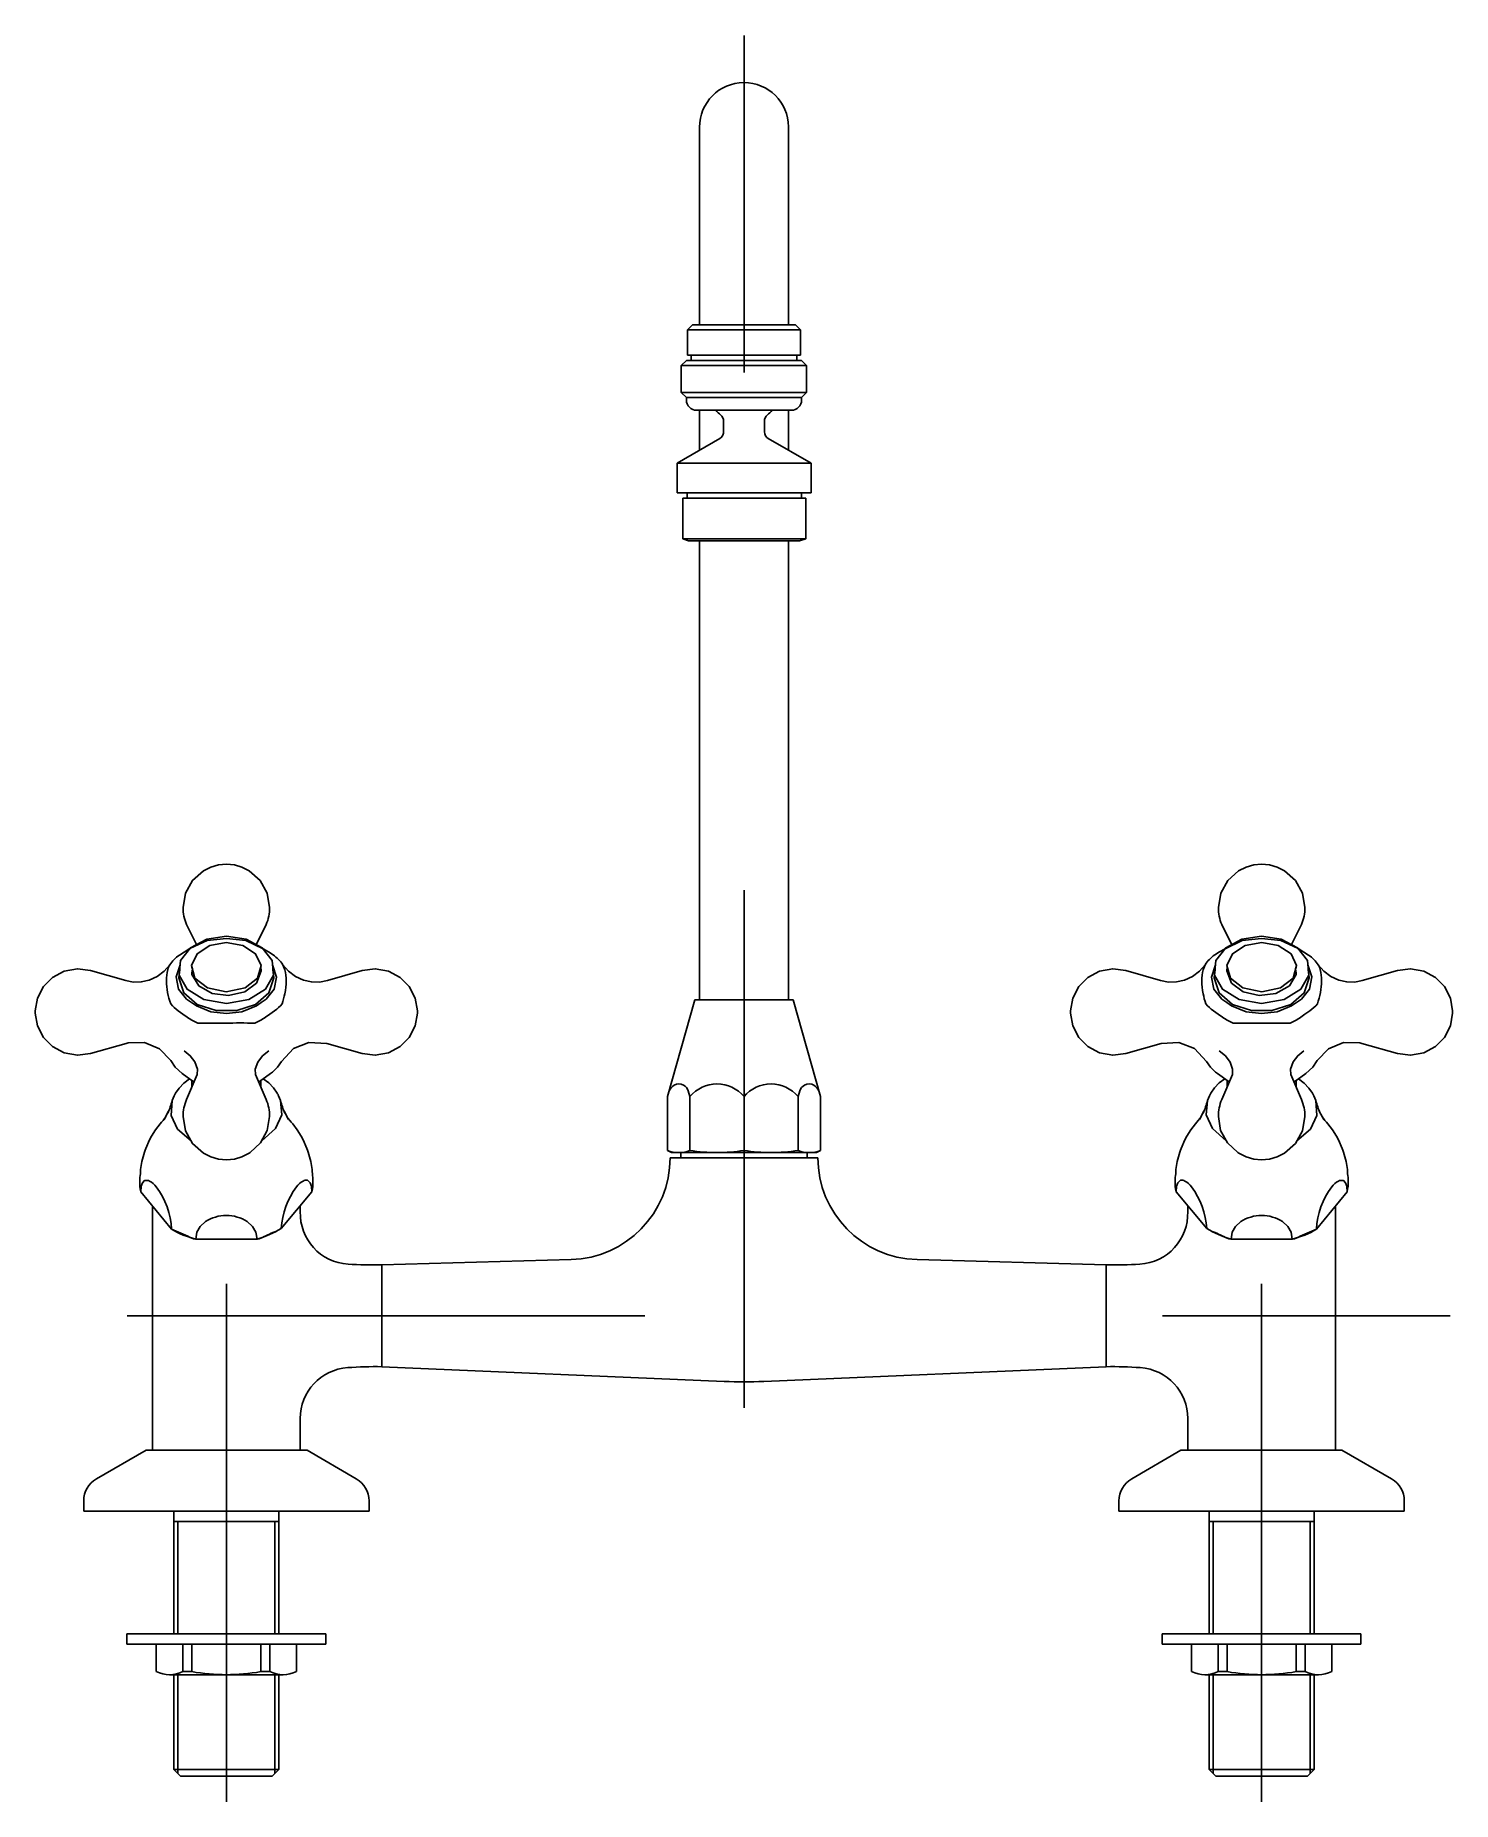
# Model space of a CAD drawing. Extents: x -58.555 to -58.281, y 31.682 to 32.024.
import ezdxf

# ---------------------------------------------------------------- set-up
doc = ezdxf.new("R2010")
doc.units = 0
doc.header["$LTSCALE"] = 0.2
doc.header["$MEASUREMENT"] = 0
doc.linetypes.add('AXES', pattern=[0.54, 0.3, -0.08, 0.08, -0.08])
doc.linetypes.add('CONTINU', pattern=[0])
doc.layers.get('0').update_dxf_attribs({"linetype": 'CONTINUOUS'})
doc.layers.add('DECA_EIXOS', color=5, linetype='AXES')

msp = doc.modelspace()

# ---------------------------------------------------------------- linework, layer by layer
at = {"linetype": 'CONTINU'}
for points in [[(-58.4091, 32.00598, 0.996409), (-58.42632, 32.00591)], [(-58.42883, 31.95322, 0.415915), (-58.42686, 31.95124)], [(-58.42316, 31.95124, 0.046457), (-58.4222, 31.95031)], [(-58.42165, 31.94915, 0.23278), (-58.4222, 31.95031)], [(-58.41322, 31.95031, 0.231752), (-58.41377, 31.94915)], [(-58.41322, 31.95031, 0.046451), (-58.41226, 31.95124)], [(-58.40856, 31.95124, 0.415067), (-58.40659, 31.95321)], [(-58.42239, 31.94576, 0.310363), (-58.42165, 31.94726)], [(-58.41376, 31.94705, 0.267941), (-58.41302, 31.94577)], [(-58.52607, 31.85517, 0.100748), (-58.52541, 31.8519)], [(-58.50935, 31.85517, -0.100737), (-58.51002, 31.8519)], [(-58.32607, 31.85517, 0.10075), (-58.32541, 31.8519)], [(-58.30935, 31.85517, -0.100732), (-58.31002, 31.8519)], [(-58.52864, 31.84412, -0.09496), (-58.52679, 31.84601)], [(-58.50681, 31.84414, 0.094784), (-58.50865, 31.84602)], [(-58.32862, 31.84414, -0.0948), (-58.32678, 31.84602)], [(-58.30679, 31.84412, 0.09493), (-58.30863, 31.84601)], [(-58.52902, 31.8432, 0.064382), (-58.52928, 31.84102)], [(-58.52864, 31.84412, 0.078224), (-58.52902, 31.8432)], [(-58.50615, 31.84102, 0.060337), (-58.5064, 31.84317), (-58.50681, 31.84414)], [(-58.32927, 31.84102, -0.06033), (-58.32902, 31.84317), (-58.32862, 31.84414)], [(-58.30679, 31.84412, -0.078234), (-58.3064, 31.8432)], [(-58.3064, 31.8432, -0.064352), (-58.30615, 31.84102)], [(-58.52928, 31.84102, 0.081673), (-58.52847, 31.83656)], [(-58.50694, 31.83657, 0.033849), (-58.50641, 31.83853)], [(-58.50641, 31.83853, 0.049273), (-58.50615, 31.84102)], [(-58.32902, 31.83853, -0.04928), (-58.32927, 31.84102)], [(-58.32848, 31.83657, -0.033856), (-58.32902, 31.83853)], [(-58.30615, 31.84102, -0.081669), (-58.30695, 31.83657)], [(-58.52704, 31.83525, -0.067925), (-58.52847, 31.83656)], [(-58.50694, 31.83657, -0.067785), (-58.50838, 31.83525)], [(-58.32848, 31.83657, 0.067781), (-58.32704, 31.83525)], [(-58.30838, 31.83525, 0.067945), (-58.30695, 31.83657)], [(-58.5232, 31.83283, -0.057139), (-58.52526, 31.83398)], [(-58.51789, 31.83284, -0.014006), (-58.51222, 31.83284)], [(-58.51016, 31.83399, -0.057361), (-58.51222, 31.83284)], [(-58.32526, 31.83399, 0.057346), (-58.3232, 31.83283)], [(-58.31754, 31.83284, 0.014006), (-58.3232, 31.83283)], [(-58.31223, 31.83283, 0.057149), (-58.31017, 31.83398)], [(-58.50784, 31.82437, -0.071591), (-58.50916, 31.82312)], [(-58.32759, 31.82437, 0.071583), (-58.32626, 31.82312)], [(-58.43121, 31.82085, 0.185621), (-58.43218, 31.81971)], [(-58.42941, 31.82085, 0.283676), (-58.43121, 31.82085)], [(-58.42847, 31.81978, 0.176903), (-58.42941, 31.82085)], [(-58.41771, 31.81866, 0.468797), (-58.42815, 31.81866)], [(-58.40727, 31.81866, 0.468795), (-58.41771, 31.81866)], [(-58.40601, 31.82085, 0.177003), (-58.40695, 31.81978)], [(-58.4042, 31.82085, 0.285014), (-58.40601, 31.82085)], [(-58.40324, 31.8197, 0.186181), (-58.4042, 31.82085)], [(-58.52818, 31.8179, -0.038919), (-58.529, 31.81548)], [(-58.52752, 31.8193, 0.114444), (-58.52779, 31.81878)], [(-58.52607, 31.81483, -0.100621), (-58.52541, 31.8181)], [(-58.50935, 31.81483, 0.10061), (-58.51002, 31.8181)], [(-58.5079, 31.8193, -0.114462), (-58.50763, 31.81878)], [(-58.50725, 31.8179, 0.038918), (-58.50642, 31.81548)], [(-58.32818, 31.8179, -0.038922), (-58.329, 31.81548)], [(-58.32752, 31.8193, 0.114423), (-58.32779, 31.81878)], [(-58.32607, 31.81483, -0.100624), (-58.32541, 31.8181)], [(-58.30935, 31.81483, 0.100607), (-58.31002, 31.8181)], [(-58.3079, 31.8193, -0.114425), (-58.30763, 31.81878)], [(-58.30725, 31.8179, 0.038922), (-58.30642, 31.81548)], [(-58.52942, 31.81477, -0.032268), (-58.53052, 31.81339)], [(-58.506, 31.81477, 0.032262), (-58.5049, 31.81339)], [(-58.32942, 31.81477, -0.032261), (-58.33052, 31.81339)], [(-58.306, 31.81477, 0.032261), (-58.3049, 31.81339)], [(-58.53353, 31.80793, 0.029535), (-58.53401, 31.80613)], [(-58.50141, 31.80613, 0.029549), (-58.50189, 31.80793)], [(-58.43248, 31.80826, 0.197191), (-58.42815, 31.80826)], [(-58.42815, 31.80826, 0.081682), (-58.41771, 31.80826)], [(-58.41771, 31.80826, 0.081683), (-58.40727, 31.80826)], [(-58.40727, 31.80826, 0.197177), (-58.40295, 31.80826)], [(-58.33401, 31.80613, -0.029548), (-58.33353, 31.80793)], [(-58.30189, 31.80793, -0.029547), (-58.30141, 31.80613)], [(-58.53432, 31.80375, 0.042534), (-58.53444, 31.80233)], [(-58.53418, 31.80538, 0.044187), (-58.53432, 31.80375)], [(-58.50124, 31.80538, -0.044187), (-58.5011, 31.80375)], [(-58.50098, 31.80233, 0.042649), (-58.5011, 31.80375)], [(-58.45113, 31.78717, 0.40644), (-58.43198, 31.80686)], [(-58.40344, 31.80685, 0.406297), (-58.38429, 31.78717)], [(-58.33444, 31.80233, -0.042632), (-58.33432, 31.80375)], [(-58.33418, 31.80538, 0.044194), (-58.33432, 31.80375)], [(-58.30124, 31.80538, -0.044194), (-58.3011, 31.80375)], [(-58.3011, 31.80375, -0.042535), (-58.30098, 31.80233)], [(-58.53444, 31.80233, 0.063185), (-58.53423, 31.80028)], [(-58.53423, 31.80028), (-58.53415, 31.80134), (-58.53391, 31.80202), (-58.53353, 31.80242, -0.19482), (-58.53254, 31.80235, -0.099515), (-58.53126, 31.80122, -0.150361), (-58.5283, 31.79303)], [(-58.50712, 31.79317, -0.147096), (-58.50416, 31.80122, -0.099508), (-58.50289, 31.80235, -0.19482), (-58.50206, 31.80249), (-58.50151, 31.80202), (-58.50127, 31.80134), (-58.5012, 31.80028)], [(-58.5012, 31.80028, 0.059065), (-58.50098, 31.80233)], [(-58.33423, 31.80028, -0.059071), (-58.33444, 31.80233)], [(-58.3283, 31.79317, 0.147098), (-58.33126, 31.80122, 0.09951), (-58.33254, 31.80235, 0.194819), (-58.33336, 31.80249), (-58.33391, 31.80202), (-58.33415, 31.80134), (-58.33423, 31.80028)], [(-58.3012, 31.80028), (-58.30127, 31.80134), (-58.30151, 31.80202), (-58.30189, 31.80242, 0.19482), (-58.30289, 31.80235, 0.09951), (-58.30416, 31.80122, 0.150361), (-58.30712, 31.79303)], [(-58.30098, 31.80233, -0.063199), (-58.3012, 31.80028)], [(-58.52363, 31.79112), (-58.52341, 31.79246), (-58.52275, 31.79358), (-58.52173, 31.79451, -0.149266), (-58.51771, 31.79569, -0.149264), (-58.51369, 31.79451), (-58.51267, 31.79358), (-58.51201, 31.79246), (-58.51179, 31.79112)], [(-58.50343, 31.79644, 0.406188), (-58.49419, 31.78629)], [(-58.34124, 31.78629, 0.406193), (-58.33199, 31.79644)], [(-58.31179, 31.79112), (-58.31201, 31.79246), (-58.31267, 31.79358), (-58.31369, 31.79451, 0.149266), (-58.31771, 31.79569, 0.149266), (-58.32173, 31.79451), (-58.32275, 31.79358), (-58.32341, 31.79246), (-58.32363, 31.79112)], [(-58.5283, 31.79303, -0.038659), (-58.52472, 31.79144), (-58.52403, 31.79116), (-58.52363, 31.79112)], [(-58.5283, 31.79303, 0.0665), (-58.52363, 31.79112)], [(-58.51179, 31.79112), (-58.51139, 31.79116), (-58.5107, 31.79144, -0.044787), (-58.50803, 31.79266), (-58.50712, 31.79317)], [(-58.51179, 31.79112, 0.064791), (-58.50712, 31.79317)], [(-58.32363, 31.79112), (-58.32403, 31.79116), (-58.32472, 31.79144, 0.044787), (-58.32739, 31.79266), (-58.3283, 31.79317)], [(-58.32363, 31.79112, -0.064792), (-58.3283, 31.79317)], [(-58.30712, 31.79303, 0.038657), (-58.3107, 31.79144), (-58.31139, 31.79116), (-58.31179, 31.79112)], [(-58.30712, 31.79303, -0.066498), (-58.31179, 31.79112)], [(-58.49419, 31.78629, 0.021164), (-58.48769, 31.78618)], [(-58.34773, 31.78618, 0.021164), (-58.34124, 31.78629)], [(-58.49427, 31.7663, 0.394234), (-58.50344, 31.75648)], [(-58.48769, 31.76649, 0.019544), (-58.49427, 31.7663)], [(-58.34115, 31.7663, 0.019544), (-58.34773, 31.76649)], [(-58.33198, 31.75648, 0.394238), (-58.34115, 31.7663)], [(-58.42155, 31.76363, 0.021681), (-58.41387, 31.76363)], [(-58.54281, 31.74481, 0.267944), (-58.54527, 31.74055)], [(-58.49015, 31.74055, 0.267964), (-58.49261, 31.74481)], [(-58.34281, 31.74481, 0.267944), (-58.34527, 31.74055)], [(-58.29015, 31.74055, 0.267968), (-58.29261, 31.74481)], [(-58.53125, 31.70758, 0.229731), (-58.52611, 31.70758)], [(-58.52436, 31.70758, 0.088888), (-58.51107, 31.70758)], [(-58.50932, 31.70758, 0.22973), (-58.50418, 31.70758)], [(-58.33124, 31.70758, 0.229727), (-58.3261, 31.70758)], [(-58.32435, 31.70758, 0.08888), (-58.31107, 31.70758)], [(-58.30932, 31.70758, 0.22973), (-58.30418, 31.70758)]]:
    msp.add_lwpolyline(points, format="xyb", dxfattribs=at)
for points in [[(-58.42632, 31.96777), (-58.42632, 32.00591)], [(-58.4091, 31.96777), (-58.4091, 32.00598)], [(-58.42864, 31.96679), (-58.42765, 31.96777)], [(-58.42765, 31.96777), (-58.40777, 31.96777)], [(-58.40777, 31.96777), (-58.40679, 31.96679)], [(-58.42864, 31.96187), (-58.42864, 31.96679)], [(-58.42864, 31.96679), (-58.40679, 31.96679)], [(-58.40679, 31.96187), (-58.40679, 31.96679)], [(-58.42982, 31.9599), (-58.42883, 31.96088)], [(-58.42883, 31.96088), (-58.40659, 31.96088)], [(-58.42864, 31.96187), (-58.40679, 31.96187)], [(-58.42795, 31.96088), (-58.42795, 31.96187)], [(-58.40748, 31.96088), (-58.40748, 31.96187)], [(-58.40659, 31.96088), (-58.40561, 31.9599)], [(-58.42982, 31.95468), (-58.42982, 31.9599)], [(-58.42982, 31.9599), (-58.40561, 31.9599)], [(-58.40561, 31.95468), (-58.40561, 31.9599)], [(-58.42982, 31.95468), (-58.42883, 31.9537)], [(-58.42982, 31.95468), (-58.40561, 31.95468)], [(-58.42883, 31.95322), (-58.42883, 31.9537)], [(-58.42883, 31.9537), (-58.40659, 31.9537)], [(-58.40659, 31.9537), (-58.40561, 31.95468)], [(-58.40659, 31.95321), (-58.40659, 31.9537)], [(-58.42686, 31.95124), (-58.40856, 31.95124)], [(-58.42632, 31.94349), (-58.42632, 31.95124)], [(-58.4091, 31.9435), (-58.4091, 31.95124)], [(-58.42165, 31.94726), (-58.42165, 31.94915)], [(-58.41376, 31.94705), (-58.41377, 31.94915)], [(-58.42239, 31.94576), (-58.43063, 31.941)], [(-58.40476, 31.941), (-58.41302, 31.94577)], [(-58.43063, 31.93529), (-58.43063, 31.941)], [(-58.43063, 31.941), (-58.40476, 31.941)], [(-58.40476, 31.93529), (-58.40476, 31.941)], [(-58.43063, 31.93529), (-58.40476, 31.93529)], [(-58.42951, 31.92641), (-58.42951, 31.93428)], [(-58.42951, 31.93428), (-58.40579, 31.93428)], [(-58.42868, 31.93529), (-58.42867, 31.93428)], [(-58.40663, 31.93529), (-58.40663, 31.93428)], [(-58.40579, 31.93428), (-58.40579, 31.92641)], [(-58.42841, 31.92602), (-58.42951, 31.92641)], [(-58.42951, 31.92641), (-58.40579, 31.92641)], [(-58.40701, 31.92602), (-58.40579, 31.92641)], [(-58.42841, 31.92602), (-58.40701, 31.92602)], [(-58.42632, 31.83736), (-58.42632, 31.92604)], [(-58.4091, 31.83736), (-58.4091, 31.92602)], [(-58.52607, 31.85517), (-58.5256, 31.85795), (-58.52423, 31.86042), (-58.52212, 31.86229)], [(-58.51771, 31.86354), (-58.51925, 31.8634), (-58.52073, 31.86298), (-58.52212, 31.86229)], [(-58.51771, 31.86354), (-58.51617, 31.8634), (-58.51469, 31.86298), (-58.51331, 31.86229)], [(-58.50935, 31.85517), (-58.50983, 31.85795), (-58.51119, 31.86042), (-58.51331, 31.86229)], [(-58.32607, 31.85517), (-58.3256, 31.85795), (-58.32423, 31.86042), (-58.32218, 31.86225)], [(-58.31771, 31.86354), (-58.31925, 31.8634), (-58.32073, 31.86298), (-58.32218, 31.86225)], [(-58.31771, 31.86354), (-58.31617, 31.8634), (-58.31469, 31.86298), (-58.31331, 31.86229)], [(-58.30935, 31.85517), (-58.30983, 31.85795), (-58.31119, 31.86042), (-58.31331, 31.86229)], [(-58.52541, 31.8519), (-58.52341, 31.84788)], [(-58.51002, 31.8519), (-58.51201, 31.84787)], [(-58.32541, 31.8519), (-58.32341, 31.84787)], [(-58.31002, 31.8519), (-58.31201, 31.84788)], [(-58.51063, 31.84722), (-58.51394, 31.84879), (-58.51768, 31.8492), (-58.52143, 31.8488), (-58.52476, 31.84726)], [(-58.32479, 31.84722), (-58.32148, 31.84879), (-58.31774, 31.8492), (-58.314, 31.8488), (-58.31066, 31.84726)], [(-58.52679, 31.84601), (-58.52476, 31.84726)], [(-58.50954, 31.84665), (-58.51063, 31.84722)], [(-58.50865, 31.84602), (-58.50954, 31.84665)], [(-58.32678, 31.84602), (-58.32588, 31.84665)], [(-58.32588, 31.84665), (-58.32479, 31.84722)], [(-58.30863, 31.84601), (-58.31066, 31.84726)], [(-58.55128, 31.84168), (-58.55303, 31.8399), (-58.55417, 31.83768), (-58.55462, 31.83523)], [(-58.54394, 31.84304), (-58.54649, 31.84335), (-58.54902, 31.84289), (-58.55128, 31.84168)], [(-58.53712, 31.84107), (-58.54394, 31.84304)], [(-58.53264, 31.84113), (-58.53416, 31.84081), (-58.53571, 31.84079), (-58.53712, 31.84107)], [(-58.52864, 31.84412), (-58.52972, 31.84286), (-58.53108, 31.84183), (-58.53264, 31.84113)], [(-58.52662, 31.84411), (-58.52742, 31.84177), (-58.52695, 31.83939), (-58.52541, 31.83751)], [(-58.52691, 31.84161), (-58.5267, 31.84322)], [(-58.50851, 31.84161), (-58.50949, 31.83869), (-58.51209, 31.83646), (-58.51572, 31.83526), (-58.5197, 31.83526), (-58.52334, 31.83646), (-58.52594, 31.83869), (-58.52691, 31.84161)], [(-58.52427, 31.84333), (-58.52439, 31.84257)], [(-58.51098, 31.84295), (-58.51186, 31.8406), (-58.51416, 31.8389), (-58.51727, 31.8382), (-58.52047, 31.8386), (-58.52306, 31.84004), (-58.52439, 31.84226)], [(-58.52439, 31.84226), (-58.52439, 31.84257)], [(-58.52427, 31.84333), (-58.52437, 31.84368)], [(-58.51098, 31.84295), (-58.51107, 31.84368)], [(-58.51001, 31.83751), (-58.50847, 31.83938), (-58.508, 31.84176), (-58.5088, 31.8441)], [(-58.50851, 31.84161), (-58.50872, 31.84322)], [(-58.50681, 31.84414), (-58.50571, 31.84286), (-58.50434, 31.84183), (-58.50278, 31.84113)], [(-58.4982, 31.84108), (-58.49972, 31.84079), (-58.50127, 31.84081), (-58.50278, 31.84113)], [(-58.4982, 31.84108), (-58.49149, 31.84303)], [(-58.49149, 31.84303), (-58.48894, 31.84335), (-58.48641, 31.84289), (-58.48414, 31.84168)], [(-58.48414, 31.84168), (-58.4824, 31.8399), (-58.48125, 31.83768), (-58.48081, 31.83523)], [(-58.35128, 31.84168), (-58.35303, 31.8399), (-58.35417, 31.83768), (-58.35462, 31.83523)], [(-58.34394, 31.84304), (-58.34649, 31.84335), (-58.34902, 31.84289), (-58.35128, 31.84168)], [(-58.33723, 31.84108), (-58.34394, 31.84304)], [(-58.33723, 31.84108), (-58.3357, 31.84079), (-58.33416, 31.84081), (-58.33264, 31.84113)], [(-58.32862, 31.84414), (-58.32971, 31.84286), (-58.33108, 31.84183), (-58.33264, 31.84113)], [(-58.32542, 31.83751), (-58.32695, 31.83938), (-58.32742, 31.84176), (-58.32662, 31.8441)], [(-58.32691, 31.84161), (-58.3267, 31.84322)], [(-58.32691, 31.84161), (-58.32594, 31.83869), (-58.32334, 31.83646), (-58.3197, 31.83526), (-58.31572, 31.83526), (-58.31209, 31.83646), (-58.30949, 31.83869), (-58.30851, 31.84161)], [(-58.32444, 31.84295), (-58.32435, 31.84368)], [(-58.32444, 31.84295), (-58.32356, 31.8406), (-58.32126, 31.8389), (-58.31816, 31.8382), (-58.31495, 31.8386), (-58.31236, 31.84004), (-58.31103, 31.84226)], [(-58.31115, 31.84333), (-58.31105, 31.84368)], [(-58.31115, 31.84333), (-58.31103, 31.84257)], [(-58.31103, 31.84226), (-58.31103, 31.84257)], [(-58.3088, 31.84411), (-58.308, 31.84177), (-58.30847, 31.83939), (-58.31001, 31.83751)], [(-58.30851, 31.84161), (-58.30872, 31.84322)], [(-58.30679, 31.84412), (-58.30571, 31.84286), (-58.30434, 31.84183), (-58.30278, 31.84113)], [(-58.30278, 31.84113), (-58.30126, 31.84081), (-58.29972, 31.84079), (-58.29831, 31.84107)], [(-58.29831, 31.84107), (-58.29149, 31.84304)], [(-58.29149, 31.84304), (-58.28894, 31.84335), (-58.28641, 31.84289), (-58.28414, 31.84168)], [(-58.28414, 31.84168), (-58.2824, 31.8399), (-58.28125, 31.83768), (-58.28081, 31.83523)], [(-58.55462, 31.83477), (-58.55462, 31.83523)], [(-58.55128, 31.82831), (-58.55303, 31.8301), (-58.55417, 31.83231), (-58.55462, 31.83477)], [(-58.52704, 31.83525), (-58.52609, 31.83457)], [(-58.52609, 31.83457), (-58.52526, 31.83398)], [(-58.52541, 31.83751), (-58.52446, 31.83684)], [(-58.52446, 31.83684), (-58.52351, 31.83616)], [(-58.52351, 31.83616), (-58.52072, 31.83504), (-58.51771, 31.83474), (-58.51471, 31.83504), (-58.51191, 31.83616)], [(-58.51191, 31.83616), (-58.51096, 31.83684)], [(-58.51096, 31.83684), (-58.51001, 31.83751)], [(-58.51016, 31.83399), (-58.50934, 31.83457)], [(-58.50934, 31.83457), (-58.50838, 31.83525)], [(-58.48414, 31.82831), (-58.4824, 31.8301), (-58.48125, 31.83231), (-58.48081, 31.83477)], [(-58.48081, 31.83477), (-58.48081, 31.83523)], [(-58.43248, 31.81866), (-58.42721, 31.83736)], [(-58.42721, 31.83736), (-58.40821, 31.83736)], [(-58.40821, 31.83736), (-58.40295, 31.81866)], [(-58.35462, 31.83477), (-58.35462, 31.83523)], [(-58.35128, 31.82831), (-58.35303, 31.8301), (-58.35417, 31.83231), (-58.35462, 31.83477)], [(-58.32609, 31.83457), (-58.32704, 31.83525)], [(-58.32526, 31.83399), (-58.32609, 31.83457)], [(-58.32446, 31.83684), (-58.32542, 31.83751)], [(-58.32351, 31.83616), (-58.32446, 31.83684)], [(-58.31192, 31.83616), (-58.3147, 31.83504), (-58.31771, 31.83474), (-58.32072, 31.83504), (-58.32351, 31.83616)], [(-58.31096, 31.83684), (-58.31192, 31.83616)], [(-58.31001, 31.83751), (-58.31096, 31.83684)], [(-58.30934, 31.83457), (-58.31017, 31.83398)], [(-58.30838, 31.83525), (-58.30934, 31.83457)], [(-58.28414, 31.82831), (-58.2824, 31.8301), (-58.28125, 31.83231), (-58.28081, 31.83477)], [(-58.28081, 31.83477), (-58.28081, 31.83523)], [(-58.5232, 31.83283), (-58.52101, 31.83287)], [(-58.52101, 31.83287), (-58.51789, 31.83284)], [(-58.31441, 31.83287), (-58.31754, 31.83284)], [(-58.31223, 31.83283), (-58.31441, 31.83287)], [(-58.54394, 31.82696), (-58.54649, 31.82664), (-58.54902, 31.82711), (-58.55128, 31.82831)], [(-58.53709, 31.82893), (-58.54394, 31.82696)], [(-58.53709, 31.82893), (-58.53668, 31.82903)], [(-58.52845, 31.82561), (-58.53061, 31.8279), (-58.53353, 31.8291), (-58.53668, 31.82903)], [(-58.52589, 31.8275), (-58.52469, 31.82655), (-58.52379, 31.82536), (-58.52331, 31.82396)], [(-58.50953, 31.8275), (-58.51075, 31.82653), (-58.51164, 31.82534), (-58.51212, 31.82396)], [(-58.50708, 31.82545), (-58.50475, 31.82794), (-58.50175, 31.82913), (-58.49833, 31.82893)], [(-58.49833, 31.82893), (-58.49149, 31.82696)], [(-58.49149, 31.82696), (-58.48894, 31.82664), (-58.48641, 31.82711), (-58.48414, 31.82831)], [(-58.34394, 31.82696), (-58.34649, 31.82664), (-58.34902, 31.82711), (-58.35128, 31.82831)], [(-58.33709, 31.82893), (-58.34394, 31.82696)], [(-58.32834, 31.82545), (-58.33068, 31.82794), (-58.33368, 31.82913), (-58.33709, 31.82893)], [(-58.32589, 31.8275), (-58.32467, 31.82653), (-58.32378, 31.82534), (-58.32331, 31.82396)], [(-58.30954, 31.8275), (-58.31073, 31.82655), (-58.31163, 31.82536), (-58.31212, 31.82396)], [(-58.30698, 31.82561), (-58.30481, 31.8279), (-58.3019, 31.8291), (-58.29874, 31.82903)], [(-58.29833, 31.82893), (-58.29874, 31.82903)], [(-58.29833, 31.82893), (-58.29149, 31.82696)], [(-58.29149, 31.82696), (-58.28894, 31.82664), (-58.28641, 31.82711), (-58.28414, 31.82831)], [(-58.52759, 31.82437), (-58.52845, 31.82561)], [(-58.52759, 31.82437), (-58.52626, 31.82312)], [(-58.50784, 31.82437), (-58.50708, 31.82545)], [(-58.32759, 31.82437), (-58.32834, 31.82545)], [(-58.30783, 31.82437), (-58.30916, 31.82312)], [(-58.30783, 31.82437), (-58.30698, 31.82561)], [(-58.52484, 31.82212), (-58.52595, 31.82127), (-58.52685, 31.82032), (-58.52752, 31.8193)], [(-58.52531, 31.82244), (-58.52626, 31.82312)], [(-58.52435, 31.82177), (-58.52531, 31.82244)], [(-58.52335, 31.82292), (-58.52522, 31.81855)], [(-58.52436, 31.82057), (-58.52435, 31.82177)], [(-58.52435, 31.82177), (-58.52396, 31.8215)], [(-58.52335, 31.82292), (-58.52331, 31.82396)], [(-58.51207, 31.82292), (-58.51212, 31.82396)], [(-58.51207, 31.82292), (-58.51021, 31.81855)], [(-58.51102, 31.8218), (-58.51147, 31.82151)], [(-58.51107, 31.82057), (-58.51102, 31.8218)], [(-58.51012, 31.82244), (-58.51102, 31.8218)], [(-58.5079, 31.8193), (-58.5086, 31.82035), (-58.5095, 31.82129), (-58.51058, 31.82212)], [(-58.50916, 31.82312), (-58.51012, 31.82244)], [(-58.32752, 31.8193), (-58.32682, 31.82035), (-58.32592, 31.82129), (-58.32484, 31.82212)], [(-58.32626, 31.82312), (-58.32535, 31.82247)], [(-58.32535, 31.82247), (-58.32436, 31.82177)], [(-58.32335, 31.82292), (-58.32522, 31.81855)], [(-58.32436, 31.82177), (-58.32395, 31.82151)], [(-58.32436, 31.82057), (-58.32436, 31.82177)], [(-58.32335, 31.82292), (-58.32331, 31.82396)], [(-58.31207, 31.82292), (-58.31212, 31.82396)], [(-58.31207, 31.82292), (-58.31021, 31.81855)], [(-58.31107, 31.82177), (-58.31147, 31.8215)], [(-58.31107, 31.82177), (-58.31012, 31.82244)], [(-58.31107, 31.82057), (-58.31107, 31.82177)], [(-58.31059, 31.82212), (-58.30947, 31.82127), (-58.30857, 31.82032), (-58.3079, 31.8193)], [(-58.31012, 31.82244), (-58.30916, 31.82312)], [(-58.52818, 31.8179), (-58.52839, 31.81502), (-58.52715, 31.81239), (-58.52453, 31.81011)], [(-58.52779, 31.81878), (-58.52818, 31.8179)], [(-58.52541, 31.8181), (-58.52522, 31.81855)], [(-58.51086, 31.81014), (-58.50821, 31.81248), (-58.50702, 31.81512), (-58.50725, 31.8179)], [(-58.51002, 31.8181), (-58.51021, 31.81855)], [(-58.50725, 31.8179), (-58.50763, 31.81878)], [(-58.43248, 31.80826), (-58.43248, 31.81866)], [(-58.42847, 31.81978), (-58.42815, 31.81866)], [(-58.42815, 31.80826), (-58.42815, 31.81866)], [(-58.40727, 31.81866), (-58.40695, 31.81978)], [(-58.40727, 31.80826), (-58.40727, 31.81866)], [(-58.40295, 31.80826), (-58.40295, 31.81866)], [(-58.32457, 31.81014), (-58.32721, 31.81248), (-58.32841, 31.81512), (-58.32818, 31.8179)], [(-58.32818, 31.8179), (-58.32779, 31.81878)], [(-58.32541, 31.8181), (-58.32522, 31.81855)], [(-58.30725, 31.8179), (-58.30704, 31.81502), (-58.30828, 31.81239), (-58.3109, 31.81011)], [(-58.31002, 31.8181), (-58.31021, 31.81855)], [(-58.30763, 31.81878), (-58.30725, 31.8179)], [(-58.52886, 31.81583), (-58.52974, 31.81424)], [(-58.52607, 31.81483), (-58.5256, 31.81205), (-58.52423, 31.80957), (-58.5221, 31.8077)], [(-58.50935, 31.81483), (-58.5098, 31.81213), (-58.51109, 31.80971), (-58.5131, 31.80784)], [(-58.50657, 31.81583), (-58.50568, 31.81424)], [(-58.32886, 31.81583), (-58.32974, 31.81424)], [(-58.32607, 31.81483), (-58.32563, 31.81213), (-58.32433, 31.80971), (-58.32233, 31.80784)], [(-58.30935, 31.81483), (-58.30982, 31.81205), (-58.31119, 31.80957), (-58.31331, 31.8077)], [(-58.30657, 31.81583), (-58.30568, 31.81424)], [(-58.53254, 31.8103), (-58.53215, 31.81102)], [(-58.53139, 31.81222), (-58.53215, 31.81102)], [(-58.53139, 31.81222), (-58.53052, 31.81339)], [(-58.5049, 31.81339), (-58.50403, 31.81222)], [(-58.50327, 31.81102), (-58.50403, 31.81222)], [(-58.50327, 31.81102), (-58.50289, 31.8103)], [(-58.33215, 31.81102), (-58.33254, 31.8103)], [(-58.33215, 31.81102), (-58.33139, 31.81222)], [(-58.33052, 31.81339), (-58.33139, 31.81222)], [(-58.30403, 31.81222), (-58.3049, 31.81339)], [(-58.30403, 31.81222), (-58.30327, 31.81102)], [(-58.30289, 31.8103), (-58.30327, 31.81102)], [(-58.5334, 31.80831), (-58.53353, 31.80793)], [(-58.53327, 31.80865), (-58.5334, 31.80831)], [(-58.53254, 31.8103), (-58.53327, 31.80865)], [(-58.51771, 31.80645), (-58.51925, 31.80659), (-58.52073, 31.80701), (-58.5221, 31.8077)], [(-58.51771, 31.80645), (-58.51617, 31.80659), (-58.51469, 31.80701), (-58.51331, 31.8077)], [(-58.51331, 31.8077), (-58.5131, 31.80784)], [(-58.50215, 31.80865), (-58.50289, 31.8103)], [(-58.50202, 31.80831), (-58.50215, 31.80865)], [(-58.50202, 31.80831), (-58.50189, 31.80793)], [(-58.43248, 31.80826), (-58.43174, 31.80783)], [(-58.43174, 31.80783), (-58.40369, 31.80783)], [(-58.42992, 31.80685), (-58.42992, 31.80785)], [(-58.40551, 31.80685), (-58.40551, 31.80785)], [(-58.40369, 31.80783), (-58.40295, 31.80826)], [(-58.3334, 31.80831), (-58.33353, 31.80793)], [(-58.3334, 31.80831), (-58.33327, 31.80865)], [(-58.33327, 31.80865), (-58.33254, 31.8103)], [(-58.32212, 31.8077), (-58.32233, 31.80784)], [(-58.31771, 31.80645), (-58.31925, 31.80659), (-58.32073, 31.80701), (-58.32212, 31.8077)], [(-58.31771, 31.80645), (-58.31617, 31.80659), (-58.31469, 31.80701), (-58.31331, 31.8077)], [(-58.30289, 31.8103), (-58.30215, 31.80865)], [(-58.30215, 31.80865), (-58.30202, 31.80831)], [(-58.30202, 31.80831), (-58.30189, 31.80793)], [(-58.53401, 31.80613), (-58.53418, 31.80538)], [(-58.50124, 31.80538), (-58.50141, 31.80613)], [(-58.43198, 31.80686), (-58.40344, 31.80685)], [(-58.33418, 31.80538), (-58.33401, 31.80613)], [(-58.30141, 31.80613), (-58.30124, 31.80538)], [(-58.53423, 31.80028), (-58.5283, 31.79303)], [(-58.50712, 31.79317), (-58.5012, 31.80028)], [(-58.3283, 31.79317), (-58.33423, 31.80028)], [(-58.3012, 31.80028), (-58.30712, 31.79303)], [(-58.53198, 31.75039), (-58.53198, 31.79753)], [(-58.50343, 31.79644), (-58.50343, 31.79759)], [(-58.33199, 31.79644), (-58.33199, 31.79759)], [(-58.30344, 31.75039), (-58.30344, 31.79753)], [(-58.52363, 31.79112), (-58.51179, 31.79112)], [(-58.31179, 31.79112), (-58.32363, 31.79112)], [(-58.48769, 31.78618), (-58.45113, 31.78717)], [(-58.38429, 31.78717), (-58.34773, 31.78618)], [(-58.48769, 31.76649), (-58.48769, 31.78618)], [(-58.34773, 31.76649), (-58.34773, 31.78618)], [(-58.53198, 31.78193), (-58.53198, 31.77634)], [(-58.30344, 31.78193), (-58.30344, 31.77634)], [(-58.48769, 31.76649), (-58.42155, 31.76363)], [(-58.41387, 31.76363), (-58.34773, 31.76649)], [(-58.50344, 31.75039), (-58.50344, 31.75648)], [(-58.33198, 31.75039), (-58.33198, 31.75648)], [(-58.54281, 31.74481), (-58.53319, 31.75039)], [(-58.53319, 31.75039), (-58.50209, 31.75039)], [(-58.49261, 31.74481), (-58.50209, 31.75039)], [(-58.34281, 31.74481), (-58.33333, 31.75039)], [(-58.30223, 31.75039), (-58.33333, 31.75039)], [(-58.29261, 31.74481), (-58.30223, 31.75039)], [(-58.54527, 31.73858), (-58.54527, 31.74055)], [(-58.49015, 31.73858), (-58.49015, 31.74055)], [(-58.34527, 31.73858), (-58.34527, 31.74055)], [(-58.29015, 31.73858), (-58.29015, 31.74055)], [(-58.51771, 31.73858), (-58.54527, 31.73858)], [(-58.52788, 31.71486), (-58.52788, 31.73858)], [(-58.51771, 31.73661), (-58.52788, 31.73661)], [(-58.52709, 31.71486), (-58.52709, 31.73661)], [(-58.51771, 31.73858), (-58.49015, 31.73858)], [(-58.50755, 31.73661), (-58.51771, 31.73661)], [(-58.50834, 31.71486), (-58.50834, 31.73661)], [(-58.50755, 31.73858), (-58.50755, 31.71486)], [(-58.31771, 31.73858), (-58.34527, 31.73858)], [(-58.32787, 31.73858), (-58.32787, 31.71486)], [(-58.32787, 31.73661), (-58.31771, 31.73661)], [(-58.32709, 31.71486), (-58.32709, 31.73661)], [(-58.31771, 31.73858), (-58.29015, 31.73858)], [(-58.31771, 31.73661), (-58.30755, 31.73661)], [(-58.30834, 31.71486), (-58.30834, 31.73661)], [(-58.30755, 31.71486), (-58.30755, 31.73858)], [(-58.53691, 31.71289), (-58.53691, 31.71486)], [(-58.51771, 31.71486), (-58.53691, 31.71486)], [(-58.51771, 31.71486), (-58.49852, 31.71486)], [(-58.49852, 31.71289), (-58.49852, 31.71486)], [(-58.31771, 31.71486), (-58.3369, 31.71486)], [(-58.3369, 31.71289), (-58.3369, 31.71486)], [(-58.31771, 31.71486), (-58.29852, 31.71486)], [(-58.29852, 31.71289), (-58.29852, 31.71486)], [(-58.51771, 31.71289), (-58.53691, 31.71289)], [(-58.53125, 31.70758), (-58.53125, 31.71289)], [(-58.52611, 31.70758), (-58.52611, 31.71289)], [(-58.52436, 31.70758), (-58.52436, 31.71289)], [(-58.51771, 31.71289), (-58.49852, 31.71289)], [(-58.51107, 31.70758), (-58.51107, 31.71289)], [(-58.50932, 31.70758), (-58.50932, 31.71289)], [(-58.50418, 31.70758), (-58.50418, 31.71289)], [(-58.31771, 31.71289), (-58.3369, 31.71289)], [(-58.33124, 31.70758), (-58.33124, 31.71289)], [(-58.3261, 31.70758), (-58.3261, 31.71289)], [(-58.32435, 31.70758), (-58.32435, 31.71289)], [(-58.31771, 31.71289), (-58.29852, 31.71289)], [(-58.31107, 31.70758), (-58.31107, 31.71289)], [(-58.30932, 31.70758), (-58.30932, 31.71289)], [(-58.30418, 31.70758), (-58.30418, 31.71289)], [(-58.51771, 31.70699), (-58.52868, 31.70699)], [(-58.52788, 31.6887), (-58.52788, 31.70704)], [(-58.52709, 31.68792), (-58.52709, 31.70721)], [(-58.52436, 31.70758), (-58.52611, 31.70758)], [(-58.51771, 31.70699), (-58.50675, 31.70699)], [(-58.51107, 31.70758), (-58.50932, 31.70758)], [(-58.50834, 31.68792), (-58.50834, 31.70721)], [(-58.50755, 31.70704), (-58.50755, 31.6887)], [(-58.31771, 31.70699), (-58.32867, 31.70699)], [(-58.32787, 31.70704), (-58.32787, 31.6887)], [(-58.32708, 31.68792), (-58.32709, 31.70721)], [(-58.32435, 31.70758), (-58.3261, 31.70758)], [(-58.31771, 31.70699), (-58.30675, 31.70699)], [(-58.31107, 31.70758), (-58.30932, 31.70758)], [(-58.30833, 31.68792), (-58.30834, 31.70721)], [(-58.30755, 31.6887), (-58.30755, 31.70704)], [(-58.52657, 31.6874), (-58.52788, 31.6887)], [(-58.50755, 31.6887), (-58.52788, 31.6887)], [(-58.50886, 31.6874), (-58.50755, 31.6887)], [(-58.32657, 31.6874), (-58.32787, 31.6887)], [(-58.32787, 31.6887), (-58.30755, 31.6887)], [(-58.30885, 31.6874), (-58.30755, 31.6887)], [(-58.52657, 31.6874), (-58.51771, 31.6874)], [(-58.51771, 31.6874), (-58.50886, 31.6874)], [(-58.31771, 31.6874), (-58.32657, 31.6874)], [(-58.30885, 31.6874), (-58.31771, 31.6874)]]:
    msp.add_lwpolyline(points, dxfattribs=at)
for points in [[(-58.51771, 31.83663), (-58.51336, 31.8374), (-58.51017, 31.83941), (-58.50862, 31.84212), (-58.50888, 31.84496), (-58.51078, 31.84741), (-58.51391, 31.84906), (-58.51771, 31.84964), (-58.52151, 31.84906), (-58.52465, 31.84741), (-58.52654, 31.84496), (-58.5268, 31.84212), (-58.52526, 31.83941), (-58.52206, 31.8374)], [(-58.51772, 31.83888), (-58.51407, 31.83964), (-58.51167, 31.84155), (-58.51099, 31.84396), (-58.51206, 31.84624), (-58.51451, 31.84784), (-58.51772, 31.84842), (-58.52093, 31.84784), (-58.52338, 31.84624), (-58.52445, 31.84396), (-58.52377, 31.84155), (-58.52137, 31.83964)], [(-58.31771, 31.83663), (-58.32206, 31.8374), (-58.32526, 31.83941), (-58.3268, 31.84212), (-58.32654, 31.84496), (-58.32465, 31.84741), (-58.32151, 31.84906), (-58.31771, 31.84964), (-58.31391, 31.84906), (-58.31078, 31.84741), (-58.30888, 31.84496), (-58.30862, 31.84212), (-58.31017, 31.83941), (-58.31336, 31.8374)], [(-58.3177, 31.83888), (-58.32135, 31.83964), (-58.32375, 31.84155), (-58.32443, 31.84396), (-58.32336, 31.84624), (-58.32091, 31.84784), (-58.3177, 31.84842), (-58.31449, 31.84784), (-58.31204, 31.84624), (-58.31097, 31.84396), (-58.31165, 31.84155), (-58.31405, 31.83964)]]:
    msp.add_lwpolyline(points, close=True, dxfattribs=at)
at = {"layer": 'DECA_EIXOS'}
for points in [[(-58.41771, 31.75852), (-58.41771, 32.02366)], [(-58.51771, 31.68246), (-58.51771, 31.86507)], [(-58.31771, 31.68246), (-58.31771, 31.86507)], [(-58.53685, 31.77634), (-58.28129, 31.77634)]]:
    msp.add_lwpolyline(points, dxfattribs=at)

doc.saveas('drawing.dxf')
